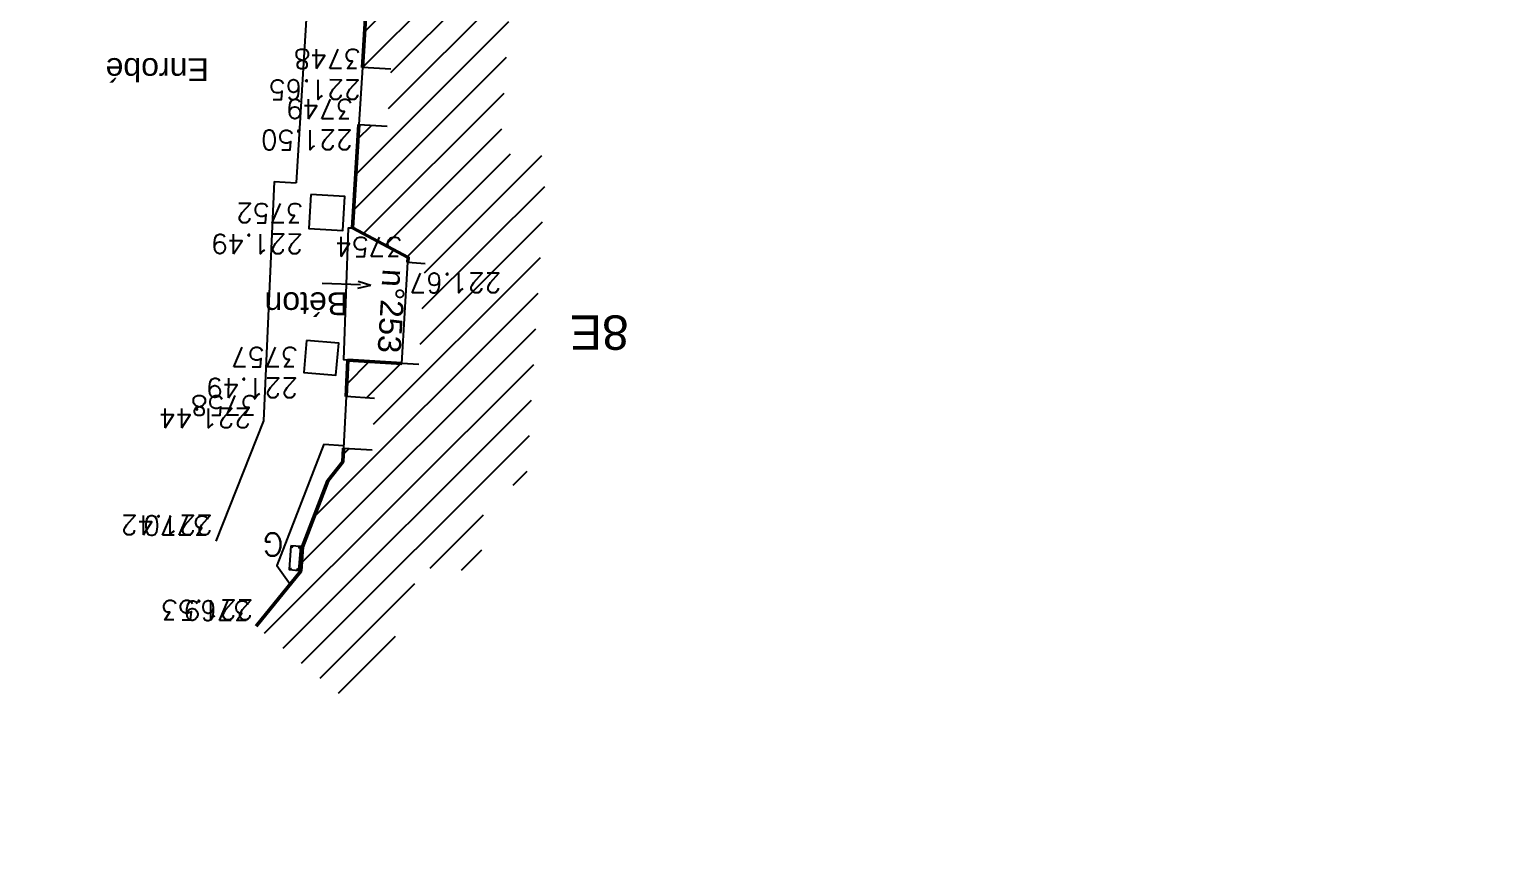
# Model space of a CAD drawing. Extents: x -594 to 29166, y -5797 to 14313.
# Drawn here: x 2502 to 5039, y -1105 to 313 of the extents above; entities that cross this region are included whole.
import ezdxf
from ezdxf.enums import TextEntityAlignment as Align
from ezdxf.lldxf.tags import DXFTag

# ---------------------------------------------------------------- set-up
doc = ezdxf.new("R2010")
doc.units = 0
doc.linetypes.add('Style de ligne -15', pattern=[2.08328, 1.25, -0.41656, 0.13886, -0.27786])
doc.layers.get('0').update_dxf_attribs({"color": 252})
for name, color, linetype in [('A SITE', 252, 'Continuous'), ('Fond topo - AFF', 252, 'Continuous'), ('Fond topo - BAT_ANN', 252, 'Continuous'), ('Fond topo - BAT_DES', 252, 'Continuous'), ('Fond topo - BAT_HAC', 252, 'Continuous'), ('Fond topo - BAT_NUM', 252, 'Continuous'), ('Fond topo - GAZ', 252, 'Continuous'), ('Fond topo - GAZ_TXT', 252, 'Continuous'), ('Fond topo - SOL', 252, 'Continuous'), ('Fond topo - VOI_TXT', 252, 'Continuous'), ('Fond topo - Z_500', 252, 'Continuous'), ('prlm-VRD', 252, 'Continuous'), ('SA - EBC', 252, 'Continuous')]:
    doc.layers.add(name, color=color, linetype=linetype)
doc.layers.add('Fond topo - BAT', color=252, linetype='Continuous', lineweight=50)
doc.layers.add('Fond topo - P', color=252, linetype='Continuous', lineweight=50)
for name, color, linetype, plot in [('Fond topo - N', 252, 'Continuous', False), ('Fond topo - NCACHE', 252, 'Continuous', False), ('Fond topo - ZCACHE', 252, 'Continuous', False)]:
    doc.layers.add(name, color=color, linetype=linetype, plot=plot)
doc.styles.add('2000_ARIAL', font='arial.ttf', dxfattribs={"height": 0.4})
doc.styles.add('SIMPLEX', font='simplex_.ttf', dxfattribs={"height": 1.25})
tags = doc.linetypes.add('L16', pattern=[0.375, 0.3, -0.075]).pattern_tags.tags
tags[6:7] = [DXFTag(74, 4), DXFTag(75, 0), DXFTag(340, '0'), DXFTag(46, 0.0), DXFTag(50, 0.0), DXFTag(44, 0.0), DXFTag(45, 0.0)]
tags[4:5] = [DXFTag(74, 4), DXFTag(75, 0), DXFTag(340, '0'), DXFTag(46, 0.0), DXFTag(50, 0.0), DXFTag(44, 0.0), DXFTag(45, 0.0)]

# ---------------------------------------------------------------- blocks, each defined once
blk = doc.blocks.new('A 90.AFF03')
at = {"ltscale": 2, "flags": 128}
blk.add_lwpolyline([(-0.5, -0.5), (0.5, -0.5), (0.5, 0.5), (-0.5, 0.5)], close=True, dxfattribs=at)
blk = doc.blocks.new('A 90.ESC01')
at = {"ltscale": 2}
for p, q in [((1.338104, 0), (0, 0)), ((1.257547, 0.126415), (1.7, 0)), ((1.257547, -0.126415), (1.7, 0))]:
    blk.add_line(p, q, dxfattribs=at)
blk = doc.blocks.new('A 90.GAZ06')
at = {"ltscale": 2}
for p, q in [((-0.5, 0.5), (-0.426635, 0.255449)), ((0.426635, 0.255449), (0.5, 0.5))]:
    blk.add_line(p, q, dxfattribs=at)
at = {"ltscale": 2, "flags": 128}
blk.add_lwpolyline([(-0.5, -0.5), (0.5, -0.5), (0.5, 0.5), (-0.5, 0.5)], close=True, dxfattribs=at)
for points in [[(-0.426635, -0.255449), (-0.5, -0.5)], [(0.5, -0.5), (0.426635, -0.255449)]]:
    blk.add_lwpolyline(points, dxfattribs=at)
blk = doc.blocks.new('A 90.GAZ99')
at = {"style": 'SIMPLEX'}
blk.add_text('G', height=0.4, dxfattribs=at).set_placement((0, 0), align=Align.MIDDLE_CENTER)
blk = doc.blocks.new('A 90.PTOPO')
at = {"layer": 'Fond topo - NCACHE', "style": 'SIMPLEX'}
blk.add_attdef('MAT', text='', height=0.34, dxfattribs=at).set_placement((0.1, -0.1), align=Align.TOP_LEFT)
at = {"layer": 'Fond topo - ZCACHE', "style": 'SIMPLEX'}
blk.add_attdef('ALT', (0.1, 0.1), '', height=0.34, dxfattribs=at)
blk = doc.blocks.new('A$C380262B1')
at = {"layer": 'Fond topo - BAT_HAC'}
h = blk.add_hatch(dxfattribs=at)
h.set_pattern_fill('ANSI31*128', color=256, scale=12.999999, angle=-20.8285, style=0, pattern_type=2)
h.set_pattern_definition([(224.96076, (16553.89, 8565.14), (29.165835, -29.205814), [])])
h.paths.add_polyline_path([(-5197.2, -3992.9), (-5119.3, -3896.8), (-5115.9, -3854.4), (-5072, -3739.3), (-5045.9, -3706.3), (-5044.7, -3682.1), (-4994.8, -3685.2), (-4990.3, -3595.3), (-5040.2, -3592.3), (-5037.1, -3528.8), (-4943.1, -3534.5), (-4913.2, -3536.4), (-4902.3, -3359.7), (-4932.3, -3357.8), (-4931.8, -3349.8), (-5029, -3298), (-5017.9, -3117.6), (-4968.4, -3120.6), (-4961.9, -3021), (-5011.7, -3017.9), (-4984.6, -2575.4), (-4916.8, -2581), (-4912.6, -2526.7), (-4895.4, -2305), (-4013, -2345.6), (-4020.7, -2445.3), (-4025.3, -2545.3), (-4198.3, -2537.3), (-4711, -2513.7), (-4713.2, -2542.2), (-4732.9, -2797), (-4749.2, -2833.7), (-4771.1, -3167.3), (-4690.4, -3172.3), (-4725.8, -3748.3), (-4797.5, -3743.9), (-4805.2, -3897.2), (-4915.6, -3890.5), (-4918.9, -3899), (-4925, -3974.6), (-5041.8, -4118.8)])
at = {"layer": 'SA - EBC'}
h = blk.add_hatch(dxfattribs=at)
h.set_pattern_fill('_USER', color=256, scale=75, angle=-335.8285, style=0, pattern_type=0)
h.set_pattern_definition([(24.171536074, (-355966725.09, -417896002.404), (-30.710238888, 68.424273671), [])])
h.paths.add_polyline_path([(-2314.4, -5442.9), (-2011.3, -4403.4, 0.1757), (-2117.3, -3181.7), (-2133.6, -2164.5), (-4184.6, -1910.9), (-4363.5, -1631.5), (-4456.8, -1389.5), (-4452.6, -1283), (-4365.7, -1149.8, -0.34296), (-3847.3, -1004.1), (-3739.5, -1164.6), (-3489.9, -1393.9), (-3121, -1561.4), (-2602.8, -1687.9), (-2149.7, -1753.4, -0.052328), (-1667.6, -1110.1), (-1331, -747.1), (-825.7, -357.9, -0.606358), (-248.1, -625.5), (-114.7, -1209.1), (248.9, -2039.6, -0.134836), (274, -2927.4), (179.9, -3312.8), (-203.9, -3919.7, 0.064934), (-446.9, -4443.5), (-473, -4822)])
at = {"layer": 'Fond topo - BAT', "ltscale": 2, "flags": 128}
for points in [[(-4984.6, -2575.4), (-5011.7, -3017.9)], [(-5017.9, -3117.6), (-5029, -3298)], [(-4932.3, -3357.8), (-4931.8, -3349.8), (-5029, -3298)], [(-5037.1, -3528.8), (-5040.2, -3592.3)], [(-5037.1, -3528.8), (-4943.1, -3534.5)], [(-5044.7, -3682.1), (-5045.9, -3706.3), (-5072, -3739.3), (-5115.9, -3854.4), (-5119.3, -3896.8), (-5197.2, -3992.9)]]:
    blk.add_lwpolyline(points, dxfattribs=at)
at = {"layer": 'Fond topo - BAT_ANN', "ltscale": 2, "flags": 128}
for points in [[(-4961.9, -3021), (-5011.7, -3017.9), (-5017.9, -3117.6), (-4968.4, -3120.6)], [(-5037.1, -3528.8), (-5044, -3528.3), (-5036, -3297.6), (-5029, -3298)], [(-4913.2, -3536.4), (-4943.1, -3534.5), (-4932.3, -3357.8), (-4902.3, -3359.7)], [(-4990.3, -3595.3), (-5040.2, -3592.3), (-5044.7, -3682.1), (-4994.8, -3685.2)], [(-5079, -3675.3), (-5161.1, -3886.7), (-5137.9, -3919.8)], [(-5079, -3675.3), (-5044.5, -3677.4)]]:
    blk.add_lwpolyline(points, dxfattribs=at)
at = {"layer": 'Fond topo - SOL', "linetype": 'L16', "ltscale": 2, "flags": 128}
for points in [[(-5088.2, -2581.8), (-5127.3, -3219.5)], [(-5165.4, -3217.1), (-5184.4, -3634.5), (-5267.3, -3844.3)], [(-5165.4, -3217.1), (-5127.3, -3219.5)]]:
    blk.add_lwpolyline(points, dxfattribs=at)
at = {"layer": 'Fond topo - AFF', "ltscale": 2, "zscale": 100}
for p, xscale, yscale, rotation in [((-5073.9, -3271.2), 59.42333111181551, 59.42333111181551, 266.5429434266921), ((-5083.4, -3524.6), 56.38054198879277, 56.38054198879277, 265.0429355269961)]:
    blk.add_blockref('A 90.AFF03', p, dxfattribs=dict(at, xscale=xscale, yscale=yscale, rotation=rotation))
at = {"layer": 'Fond topo - BAT_ANN', "ltscale": 2, "xscale": 49.99999999999999, "yscale": 49.99999999999999, "zscale": 100, "rotation": 358.0255397520802}
blk.add_blockref('A 90.ESC01', (-5082.1, -3394.8), dxfattribs=at)
at = {"layer": 'Fond topo - GAZ', "ltscale": 2, "xscale": 41.9999997777324, "yscale": 17, "zscale": 100, "rotation": 265.3826289683095}
blk.add_blockref('A 90.GAZ06', (-5129.5, -3874), dxfattribs=at)
at = {"layer": 'Fond topo - GAZ_TXT', "ltscale": 2, "xscale": 100, "yscale": 100, "zscale": 100, "rotation": 179.9607580165254}
blk.add_blockref('A 90.GAZ99', (-5167.5, -3850.4), dxfattribs=at)
at = {"layer": 'Fond topo - P', "ltscale": 2}
ref = blk.add_blockref('A 90.PTOPO', (-5004.6, -3029.9), dxfattribs=dict(at, xscale=100, yscale=100, zscale=100, rotation=179.9607580165254))
ref.add_attrib('MAT', '3748', dxfattribs={"layer": 'Fond topo - N', "color": 0, "ltscale": 2, "height": 34, "rotation": 179.9608, "style": 'SIMPLEX'}).set_placement((-5014.6, -3019.8), align=Align.TOP_LEFT)
ref.add_attrib('ALT', '221.65', (-5014.6, -3039.8), dxfattribs={"layer": 'Fond topo - Z_500', "color": 0, "ltscale": 2, "height": 34, "rotation": 179.9608, "style": 'SIMPLEX'})
ref = blk.add_blockref('A 90.PTOPO', (-5018.3, -3117.5), dxfattribs=dict(at, xscale=100, yscale=100, zscale=100, rotation=179.9607580165254))
ref.add_attrib('MAT', '3749', dxfattribs={"layer": 'Fond topo - N', "color": 0, "ltscale": 2, "height": 34, "rotation": 179.9608, "style": 'SIMPLEX'}).set_placement((-5028.3, -3107.5), align=Align.TOP_LEFT)
ref.add_attrib('ALT', '221.50', (-5028.4, -3127.5), dxfattribs={"layer": 'Fond topo - Z_500', "color": 0, "ltscale": 2, "height": 34, "rotation": 179.9608, "style": 'SIMPLEX'})
ref = blk.add_blockref('A 90.PTOPO', (-5105.3, -3299.1), dxfattribs=dict(at, xscale=100, yscale=100, zscale=100, rotation=179.9607580165254))
ref.add_attrib('MAT', '3752', dxfattribs={"layer": 'Fond topo - N', "color": 0, "ltscale": 2, "height": 34, "rotation": 179.9608, "style": 'SIMPLEX'}).set_placement((-5115.3, -3289.1), align=Align.TOP_LEFT)
ref.add_attrib('ALT', '221.49', (-5115.3, -3309.1), dxfattribs={"layer": 'Fond topo - Z_500', "color": 0, "ltscale": 2, "height": 34, "rotation": 179.9608, "style": 'SIMPLEX'})
ref = blk.add_blockref('A 90.PTOPO', (-4932.3, -3357.8), dxfattribs=dict(at, xscale=100, yscale=100, zscale=100, rotation=179.9607580165254))
ref.add_attrib('MAT', '3754', dxfattribs={"layer": 'Fond topo - N', "color": 0, "ltscale": 2, "height": 34, "rotation": 179.9608, "style": 'SIMPLEX'}).set_placement((-4942.3, -3347.8), align=Align.TOP_LEFT)
ref.add_attrib('ALT', '221.67', (-4769.2, -3377), dxfattribs={"layer": 'Fond topo - Z_500', "color": 0, "ltscale": 2, "height": 34, "rotation": 179.9608, "style": 'SIMPLEX'})
ref = blk.add_blockref('A 90.PTOPO', (-5114, -3550.2), dxfattribs=dict(at, xscale=100, yscale=100, zscale=100, rotation=179.9607580165254))
ref.add_attrib('MAT', '3757', dxfattribs={"layer": 'Fond topo - N', "color": 0, "ltscale": 2, "height": 34, "rotation": 179.9608, "style": 'SIMPLEX'}).set_placement((-5124, -3540.2), align=Align.TOP_LEFT)
ref.add_attrib('ALT', '221.49', (-5124, -3560.2), dxfattribs={"layer": 'Fond topo - Z_500', "color": 0, "ltscale": 2, "height": 34, "rotation": 179.9608, "style": 'SIMPLEX'})
ref = blk.add_blockref('A 90.PTOPO', (-5184.4, -3634.5), dxfattribs=dict(at, xscale=100, yscale=100, zscale=100, rotation=179.9607580165254))
ref.add_attrib('MAT', '3758', dxfattribs={"layer": 'Fond topo - N', "color": 0, "ltscale": 2, "height": 34, "rotation": 179.9608, "style": 'SIMPLEX'}).set_placement((-5194.4, -3624.5), align=Align.TOP_LEFT)
ref.add_attrib('ALT', '221.44', (-5205.8, -3613), dxfattribs={"layer": 'Fond topo - Z_500', "color": 0, "ltscale": 2, "height": 34, "rotation": 179.9608, "style": 'SIMPLEX'})
ref = blk.add_blockref('A 90.PTOPO', (-5267.3, -3844.3), dxfattribs=dict(at, xscale=100, yscale=100, zscale=100, rotation=179.9607580165254))
ref.add_attrib('MAT', '3770', dxfattribs={"layer": 'Fond topo - N', "color": 0, "ltscale": 2, "height": 34, "rotation": 179.9608, "style": 'SIMPLEX'}).set_placement((-5277.3, -3834.3), align=Align.TOP_LEFT)
ref.add_attrib('ALT', '221.42', (-5272.7, -3799.7), dxfattribs={"layer": 'Fond topo - Z_500', "color": 0, "ltscale": 2, "height": 34, "rotation": 179.9608, "style": 'SIMPLEX'})
ref = blk.add_blockref('A 90.PTOPO', (-5197.2, -3992.9), dxfattribs=dict(at, xscale=100, yscale=100, zscale=100, rotation=179.9607580165254))
ref.add_attrib('MAT', '3769', dxfattribs={"layer": 'Fond topo - N', "color": 0, "ltscale": 2, "height": 34, "rotation": 179.9608, "style": 'SIMPLEX'}).set_placement((-5207.2, -3982.9), align=Align.TOP_LEFT)
ref.add_attrib('ALT', '221.53', (-5202, -3947.7), dxfattribs={"layer": 'Fond topo - Z_500', "color": 0, "ltscale": 2, "height": 34, "rotation": 179.9608, "style": 'SIMPLEX'})
at = {"layer": 'Fond topo - BAT_DES', "style": '2000_ARIAL'}
blk.add_text('8E', height=60, rotation=179.9608, dxfattribs=at).set_placement((-4547.1, -3450.6))
at = {"layer": 'Fond topo - BAT_NUM', "style": '2000_ARIAL'}
blk.add_text('n°253', height=40, rotation=266.4828, dxfattribs=at).set_placement((-4976.2, -3368.7))
at = {"layer": 'Fond topo - VOI_TXT', "style": '2000_ARIAL'}
for s, p in [('Enrobé', (-5279.6, -3001.7)), ('Béton', (-5036.5, -3410.3))]:
    blk.add_text(s, height=40, rotation=179.9608, dxfattribs=at).set_placement(p)

msp = doc.modelspace()

# ---------------------------------------------------------------- linework, layer by layer
at = {"layer": 'A SITE', "linetype": 'Style de ligne -15', "lineweight": 50, "ltscale": 25.4}
msp.add_open_spline([(4176.46, 5442.268), (4369.672, 5480.305), (4562.883, 5518.342), (4903.036, 5519.771), (5243.188, 5521.2), (5979.862, 5524.644), (6716.536, 5528.089), (7278.196, 5527.681), (7839.856, 5527.273), (8021.336, 5527.044), (8202.816, 5526.815), (8808.176, 5525.356), (9413.535, 5523.896), (10716.351, 5525.293), (12019.166, 5526.69), (12242.597, 5526.219), (12466.029, 5525.748), (12816.588, 5520.962), (13167.148, 5516.176), (13202.673, 5616.323), (13238.199, 5716.47), (13267.888, 5802.201), (13297.577, 5887.932), (13327.266, 5973.663), (13356.956, 6059.395), (13408.406, 6207.964), (13459.856, 6356.533), (13477.006, 6406.056), (13494.156, 6455.579), (13528.564, 6560.212), (13562.972, 6664.845), (13573.344, 6696.386), (13583.716, 6727.928), (13599.145, 6774.844), (13614.573, 6821.761), (13678.898, 7117.445), (13743.224, 7413.129), (13957.444, 7453.65), (14171.664, 7494.171), (14164.331, 7534.454), (14156.998, 7574.738), (14190.699, 7584.189), (14224.399, 7593.639), (14227.546, 7586.876), (14230.693, 7580.113), (14293.316, 7599.076), (14355.939, 7618.039), (14360.336, 7603.518), (14364.733, 7588.998), (14537.195, 7591.453), (14709.721, 7640.319), (14664.801, 7789.364), (14619.881, 7938.41), (15047.101, 8062.384), (15474.322, 8186.358), (15686.72, 8247.996), (15899.118, 8309.635), (15904.181, 8311.166), (15909.244, 8312.698), (15908.246, 8315.995), (15907.249, 8319.292), (17672.664, 8849.185), (19438.079, 9379.077), (19648.946, 9442.842), (19859.814, 9506.606), (20255.35, 9309.74), (20650.886, 9112.874), (20960.83, 8222.926), (21270.775, 7332.978), (21180.205, 7304.155), (21089.635, 7275.333), (21163.082, 7017.584), (21236.529, 6759.834), (21251.591, 6763.9), (21266.653, 6767.967), (21275.663, 6734.59), (21284.674, 6701.213), (21269.902, 6697.225), (21255.13, 6693.238), (21270.029, 6638.047), (21284.928, 6582.856), (21291.188, 6584.546), (21297.447, 6586.236), (21305.995, 6495.046), (21402.881, 6506.774), (21487.346, 6527.117), (21571.811, 6547.461), (21569.541, 6559.077), (21567.271, 6570.694), (21604.983, 6578.638), (21642.694, 6586.582), (21649.991, 6549.244), (21657.287, 6511.906), (21652.493, 6510.896), (21647.699, 6509.886), (21807.598, 5746.172), (21967.496, 4982.457), (21977.291, 4938.62), (21987.086, 4894.782), (22015.78, 4743.898), (22044.474, 4593.013), (22063.498, 4473.154), (22082.523, 4353.295), (22101.178, 4237.725), (22119.832, 4122.156), (22124.345, 4087.384), (22128.858, 4052.612), (22138.67, 3933.295), (22148.483, 3813.978), (22152.899, 3687.239), (22157.316, 3560.501), (22156.076, 3368.858), (22154.837, 3177.215), (22152.199, 3078.787), (22149.562, 2980.358), (22145.456, 2863.605), (22141.35, 2746.851), (22132.85, 2586.185), (22124.349, 2425.518), (22087.732, 1950.646), (22051.116, 1475.773), (21993.933, 847.273), (21936.75, 218.773), (21915.729, 183.154), (21894.709, 147.536), (21213.23, 141.566), (20531.75, 135.597), (20529.704, 160.058), (20527.657, 184.52), (20322.852, 176.691), (20118.047, 168.862), (19882.166, 159.845), (19646.285, 150.828), (19256.888, 145.182), (18867.491, 139.536), (18773.401, -158.054), (18679.311, -455.644), (18604.53, -1398.289), (18529.749, -2340.935), (18635.053, -2777.585), (18740.357, -3214.234), (18588.756, -3295.853), (18437.156, -3377.471), (18384.511, -3407.387), (18331.865, -3437.302), (18280.613, -3484.556), (18229.362, -3531.809), (18125.267, -3688.349), (18021.173, -3844.888), (17973.144, -3961.195), (17925.114, -4077.502), (17903.66, -4188.267), (17882.205, -4299.032), (17853.831, -4428.724), (17825.458, -4558.416), (17795.321, -4816.052), (17765.184, -5073.687), (17828.426, -5320.212), (17891.667, -5566.736), (16164.839, -5333.52), (14438.011, -5100.304), (14043.046, -5030.624), (13648.082, -4960.944), (13506.144, -4936.079), (13364.206, -4911.213), (13220.848, -4883.357), (13077.49, -4855.501), (12791.937, -4799.706), (12506.383, -4743.912), (12128.349, -4679.679), (11750.314, -4615.447), (11530.967, -4571.296), (11311.619, -4527.146), (10549.503, -4375.437), (9787.387, -4223.728), (9847.498, -3981.593), (9907.609, -3739.459), (9806.225, -3461.39), (9704.841, -3183.322), (9715.187, -3083.784), (9725.532, -2984.247), (9824.047, -2441.958), (9922.562, -1899.67), (9651.72, -1701.167), (9380.878, -1502.664), (9447.608, -1104.825), (9514.339, -706.985), (9834.998, -611.033), (10155.657, -515.081), (10247.114, 11.583), (10338.572, 538.246), (10143.199, 564.034), (9947.826, 589.823), (9948.48, 594.78), (9949.134, 599.737), (9614.75, 638.685), (9280.365, 677.634), (8737.859, 744.574), (8195.353, 811.514), (7103.907, 948.262), (6012.462, 1085.009), (5516.207, 1145.917), (5019.951, 1206.825), (4567.057, 1262.265), (4114.163, 1317.705), (4102.18, 1307.409), (4090.197, 1297.113), (3869.944, 1322.11), (3649.69, 1347.106), (3455.22, 1370.405), (3260.751, 1393.703), (3258.524, 1373.559), (3256.298, 1353.416), (2884.962, 1399.248), (2513.626, 1445.079), (2816.189, 2481.825), (3118.751, 3518.57), (3122.583, 3517.421), (3126.415, 3516.272), (3182.803, 3704.332), (3239.191, 3892.391), (3244.935, 3911.549), (3250.679, 3930.706), (3342.693, 4248.166), (3434.706, 4565.625), (3504.837, 4748.285), (3574.967, 4930.944), (3700.503, 5086.554), (3826.038, 5242.164), (4001.249, 5342.216), (4176.46, 5442.268)], degree=2, knots=[0, 0, 0, 1, 1, 2, 2, 3, 3, 4, 4, 5, 5, 6, 6, 7, 7, 8, 8, 9, 9, 10, 10, 11, 11, 12, 12, 13, 13, 14, 14, 15, 15, 16, 16, 17, 17, 18, 18, 19, 19, 20, 20, 21, 21, 22, 22, 23, 23, 24, 24, 25, 25, 26, 26, 27, 27, 28, 28, 29, 29, 30, 30, 31, 31, 32, 32, 33, 33, 34, 34, 35, 35, 36, 36, 37, 37, 38, 38, 39, 39, 40, 40, 41, 41, 42, 42, 43, 43, 44, 44, 45, 45, 46, 46, 47, 47, 48, 48, 49, 49, 50, 50, 51, 51, 52, 52, 53, 53, 54, 54, 55, 55, 56, 56, 57, 57, 58, 58, 59, 59, 60, 60, 61, 61, 62, 62, 63, 63, 64, 64, 65, 65, 66, 66, 67, 67, 68, 68, 69, 69, 70, 70, 71, 71, 72, 72, 73, 73, 74, 74, 75, 75, 76, 76, 77, 77, 78, 78, 79, 79, 80, 80, 81, 81, 82, 82, 83, 83, 84, 84, 85, 85, 86, 86, 87, 87, 88, 88, 89, 89, 90, 90, 91, 91, 92, 92, 93, 93, 94, 94, 95, 95, 96, 96, 97, 97, 98, 98, 99, 99, 100, 100, 101, 101, 102, 102, 103, 103, 104, 104, 105, 105, 106, 106, 107, 107, 108, 108, 109, 109, 110, 110, 111, 111, 112, 112, 113, 113, 114, 114, 115, 115, 115], dxfattribs=at)

# ---------------------------------------------------------------- block references
at = {"layer": 'prlm-VRD'}
msp.add_blockref('A$C380262B1', (8094.783, 3263.943), dxfattribs=at)

doc.saveas('drawing.dxf')
